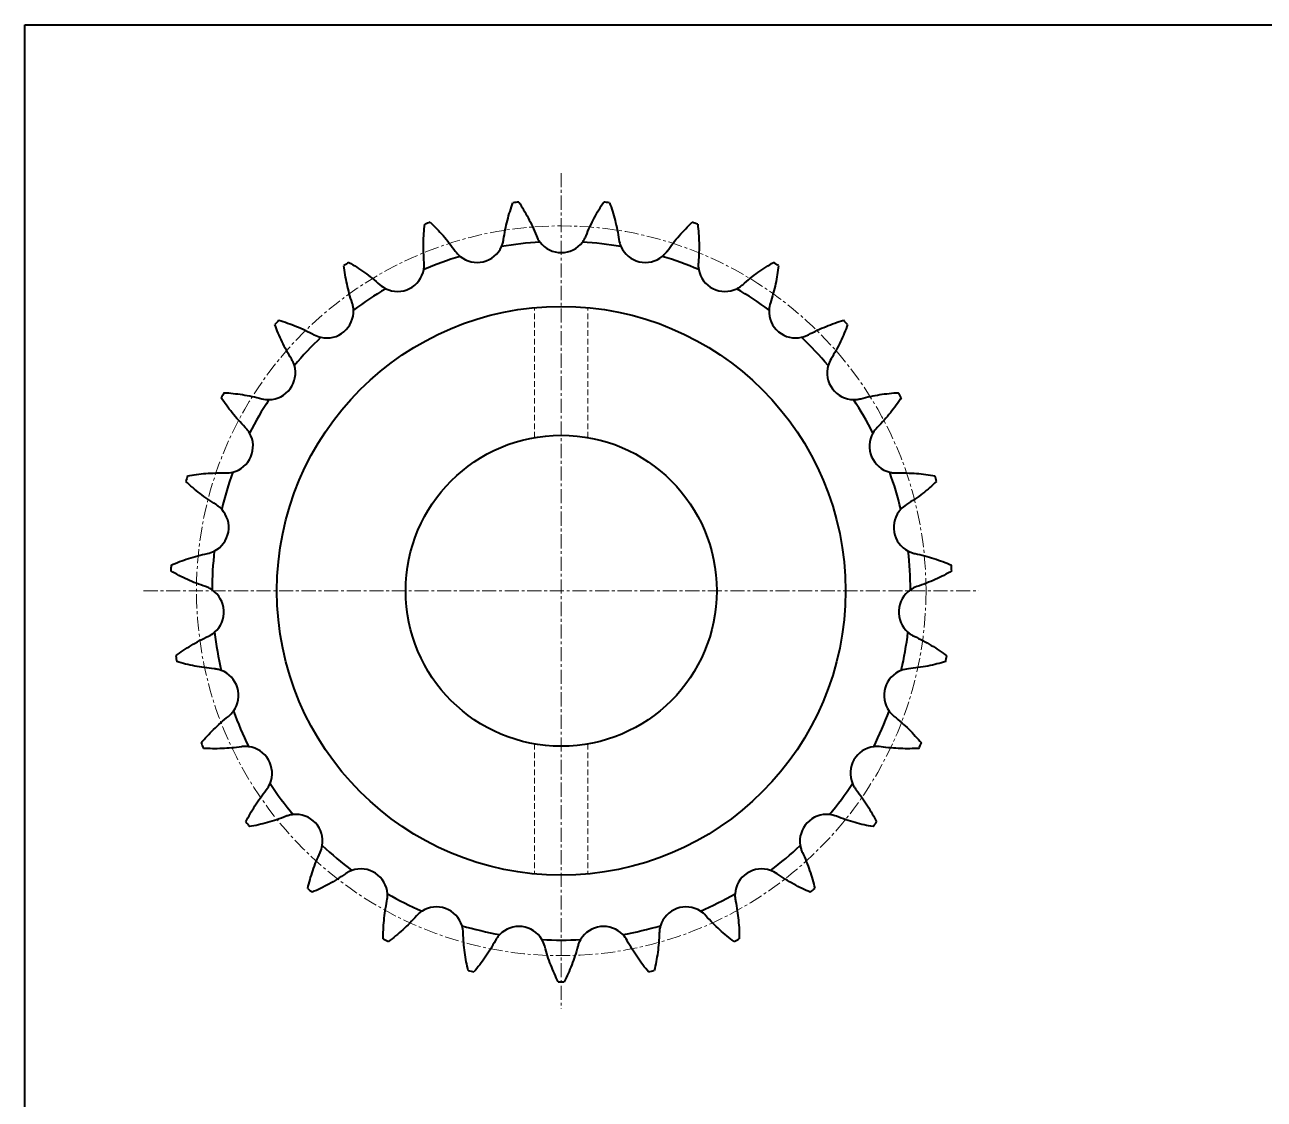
# Model space of a CAD drawing. Header units: millimetres. Extents: x -11382 to 23553, y -372 to 10786.
# Drawn here: x -657.9 to -378.9, y 2611.2 to 2852.9 of the extents above; entities that cross this region are included whole.
import ezdxf

# ---------------------------------------------------------------- set-up
doc = ezdxf.new("R2010")
doc.units = ezdxf.units.MM
doc.header["$LTSCALE"] = 0.2
doc.linetypes.add('CENTER', pattern=[50.8, 31.75, -6.35, 6.35, -6.35])
doc.linetypes.add('HIDDEN', pattern=[9.525, 6.35, -3.175])
for name, color, linetype, lineweight in [('đướng nét đứt', 4, 'HIDDEN', 20), ('đường bao thấy', 7, 'Continuous', 40), ('đường nét tâm', 137, 'CENTER', 15)]:
    doc.layers.add(name, color=color, linetype=linetype, lineweight=lineweight)

msp = doc.modelspace()

# ---------------------------------------------------------------- linework, layer by layer
at = {"layer": 'đướng nét đứt'}
for p, q in [((-543.152, 2760.067), (-543.152, 2789.303)), ((-531.152, 2760.067), (-531.152, 2789.303)), ((-543.152, 2691.103), (-543.152, 2661.867)), ((-531.152, 2691.103), (-531.152, 2661.867))]:
    msp.add_line(p, q, dxfattribs=at)
at = {"layer": 'đường bao thấy'}
msp.add_lwpolyline([(-657.909, 2852.942), (73.534, 2852.942), (73.534, 2369.406), (-657.909, 2369.406)], close=True, dxfattribs=at)
for radius in [64, 35]:
    msp.add_circle((-537.152, 2725.585), radius, dxfattribs=at)
for centre, radius, start, end in [((-537.152, 2725.585), 87.998, 96.23567, 97.09766), ((-537.152, 2725.585), 87.998, 82.90234, 83.76433), ((-537.152, 2725.585), 87.998, 109.56901, 110.43099), ((-537.152, 2725.585), 87.998, 69.56901, 70.43099), ((-537.152, 2725.585), 78.605, 93.48853, 99.8448), ((-537.152, 2807.691), 6.015, 217.32207, 322.67793), ((-537.152, 2725.585), 78.605, 80.1552, 86.51147), ((-556.087, 2805.478), 6.015, 230.6554, 336.01126), ((-518.217, 2805.478), 6.015, 203.98874, 309.3446), ((-537.152, 2725.585), 87.998, 122.90234, 123.76433), ((-537.152, 2725.585), 78.605, 106.82186, 113.17814), ((-537.152, 2725.585), 78.605, 66.82186, 73.17814), ((-537.152, 2725.585), 87.998, 56.23567, 57.09766), ((-574.001, 2798.958), 6.015, 243.98874, 349.3446), ((-500.303, 2798.958), 6.015, 190.6554, 296.01126), ((-537.152, 2725.585), 78.605, 120.1552, 126.51147), ((-537.152, 2725.585), 78.605, 53.48853, 59.8448), ((-589.929, 2788.482), 6.015, 257.32207, 2.67793), ((-484.375, 2788.482), 6.015, 177.32207, 282.67793), ((-537.152, 2725.585), 87.998, 136.23567, 137.09766), ((-537.152, 2725.585), 87.998, 42.90234, 43.76433), ((-537.152, 2725.585), 78.605, 133.48853, 139.8448), ((-537.152, 2725.585), 78.605, 40.1552, 46.51147), ((-603.011, 2774.615), 6.015, 270.6554, 16.01126), ((-471.293, 2774.615), 6.015, 163.98874, 269.3446), ((-537.152, 2725.585), 87.998, 149.56901, 150.43099), ((-537.152, 2725.585), 78.605, 146.82186, 153.17814), ((-537.152, 2725.585), 78.605, 26.82186, 33.17814), ((-537.152, 2725.585), 87.998, 29.56901, 30.43099), ((-612.543, 2758.105), 6.015, 283.98874, 29.3446), ((-461.761, 2758.105), 6.015, 150.6554, 256.01126), ((-537.152, 2725.585), 87.998, 162.90234, 163.76433), ((-537.152, 2725.585), 78.605, 160.1552, 166.51147), ((-537.152, 2725.585), 78.605, 13.48853, 19.8448), ((-537.152, 2725.585), 87.998, 16.23567, 17.09766), ((-618.01, 2739.843), 6.015, 297.32207, 42.67793), ((-456.293, 2739.843), 6.015, 137.32207, 242.67793), ((-537.152, 2725.585), 78.605, 173.48853, 179.8448), ((-537.152, 2725.585), 78.605, 0.1552, 6.51147), ((-537.152, 2725.585), 87.998, 176.23567, 177.09766), ((-537.152, 2725.585), 87.998, 2.90234, 3.76433), ((-619.119, 2720.811), 6.015, 310.6554, 56.01126), ((-455.185, 2720.811), 6.015, 123.98874, 229.3446), ((-537.152, 2725.585), 78.605, 186.82186, 193.17814), ((-537.152, 2725.585), 78.605, 346.82186, 353.17814), ((-537.152, 2725.585), 87.998, 189.56901, 190.43099), ((-537.152, 2725.585), 87.998, 349.56901, 350.43099), ((-615.808, 2702.037), 6.015, 323.98874, 69.3446), ((-458.495, 2702.037), 6.015, 110.6554, 216.01126), ((-537.152, 2725.585), 78.605, 200.1552, 206.51147), ((-537.152, 2725.585), 78.605, 333.48853, 339.8448), ((-537.152, 2725.585), 87.998, 202.90234, 203.76433), ((-608.258, 2684.532), 6.015, 337.32207, 82.67793), ((-466.046, 2684.532), 6.015, 97.32207, 202.67793), ((-537.152, 2725.585), 87.998, 336.23567, 337.09766), ((-537.152, 2725.585), 78.605, 213.48853, 219.8448), ((-537.152, 2725.585), 78.605, 320.1552, 326.51147), ((-537.152, 2725.585), 87.998, 216.23567, 217.09766), ((-596.874, 2669.241), 6.015, 350.6554, 96.01126), ((-477.43, 2669.241), 6.015, 83.98874, 189.3446), ((-537.152, 2725.585), 87.998, 322.90234, 323.76433), ((-537.152, 2725.585), 78.605, 226.82186, 233.17814), ((-537.152, 2725.585), 78.605, 306.82186, 313.17814), ((-582.27, 2656.987), 6.015, 3.98874, 109.3446), ((-492.034, 2656.987), 6.015, 70.6554, 176.01126), ((-537.152, 2725.585), 87.998, 229.56901, 230.43099), ((-537.152, 2725.585), 78.605, 240.1552, 246.51147), ((-537.152, 2725.585), 78.605, 293.48853, 299.8448), ((-537.152, 2725.585), 87.998, 309.56901, 310.43099), ((-565.234, 2648.431), 6.015, 17.32207, 122.67793), ((-509.07, 2648.431), 6.015, 57.32207, 162.67793), ((-537.152, 2725.585), 78.605, 253.48853, 259.8448), ((-546.684, 2644.034), 6.015, 30.6554, 136.01126), ((-527.62, 2644.034), 6.015, 43.98874, 149.3446), ((-537.152, 2725.585), 78.605, 280.1552, 286.51147), ((-537.152, 2725.585), 87.998, 242.90234, 243.76433), ((-537.152, 2725.585), 78.605, 266.82186, 273.17814), ((-537.152, 2725.585), 87.998, 296.23567, 297.09766), ((-537.152, 2725.585), 87.998, 256.23567, 257.09766), ((-537.152, 2725.585), 87.998, 282.90234, 283.76433), ((-537.152, 2725.585), 87.998, 269.56901, 270.43099)]:
    msp.add_arc(centre, radius, start, end, dxfattribs=at)
for points, knots in [([(-550.136, 2804.606), (-549.918, 2806.094), (-549.625, 2807.528), (-549.091, 2809.607), (-548.897, 2810.288), (-548.479, 2811.626), (-548.257, 2812.277), (-548.025, 2812.908)], [0, 0, 0, 0, 0.5, 0.5, 0.75, 0.75, 1, 1, 1, 1]), ([(-546.71, 2813.062), (-545.967, 2811.941), (-545.257, 2810.751), (-544.257, 2808.853), (-543.934, 2808.201), (-543.314, 2806.856), (-543.019, 2806.169), (-542.741, 2805.47)], [0, 0, 0, 0, 0.5, 0.5, 0.75, 0.75, 1, 1, 1, 1]), ([(-531.562, 2805.47), (-531.007, 2806.868), (-530.392, 2808.196), (-529.393, 2810.096), (-529.047, 2810.713), (-528.332, 2811.919), (-527.965, 2812.501), (-527.594, 2813.062)], [0, 0, 0, 0, 0.5, 0.5, 0.75, 0.75, 1, 1, 1, 1]), ([(-526.279, 2812.908), (-525.815, 2811.646), (-525.398, 2810.324), (-524.862, 2808.247), (-524.699, 2807.538), (-524.406, 2806.086), (-524.277, 2805.35), (-524.168, 2804.606)], [0, 0, 0, 0, 0.5, 0.5, 0.75, 0.75, 1, 1, 1, 1]), ([(-568.009, 2799.482), (-568.14, 2800.98), (-568.187, 2802.443), (-568.146, 2804.589), (-568.114, 2805.296), (-568.016, 2806.694), (-567.95, 2807.379), (-567.87, 2808.047)], [0, 0, 0, 0, 0.5, 0.5, 0.75, 0.75, 1, 1, 1, 1]), ([(-566.626, 2808.5), (-565.645, 2807.58), (-564.679, 2806.586), (-563.268, 2804.97), (-562.804, 2804.41), (-561.89, 2803.244), (-561.445, 2802.644), (-561.014, 2802.028)], [0, 0, 0, 0, 0.5, 0.5, 0.75, 0.75, 1, 1, 1, 1]), ([(-513.29, 2802.028), (-512.427, 2803.26), (-511.522, 2804.41), (-510.112, 2806.028), (-509.633, 2806.55), (-508.659, 2807.557), (-508.169, 2808.04), (-507.678, 2808.5)], [0, 0, 0, 0, 0.5, 0.5, 0.75, 0.75, 1, 1, 1, 1]), ([(-506.434, 2808.047), (-506.273, 2806.712), (-506.172, 2805.33), (-506.131, 2803.184), (-506.135, 2802.457), (-506.184, 2800.977), (-506.229, 2800.23), (-506.294, 2799.482)], [0, 0, 0, 0, 0.5, 0.5, 0.75, 0.75, 1, 1, 1, 1]), ([(-550.592, 2803.032), (-550.481, 2803.282), (-550.387, 2803.538), (-550.235, 2804.063), (-550.176, 2804.333), (-550.136, 2804.606)], [0, 0, 0, 0, 0.5, 0.5, 1, 1, 1, 1]), ([(-532.369, 2804.044), (-532.203, 2804.261), (-532.053, 2804.489), (-531.784, 2804.964), (-531.664, 2805.214), (-531.562, 2805.47)], [0, 0, 0, 0, 0.5, 0.5, 1, 1, 1, 1]), ([(-514.404, 2800.826), (-514.193, 2801), (-513.994, 2801.186), (-513.622, 2801.587), (-513.448, 2801.802), (-513.29, 2802.028)], [0, 0, 0, 0, 0.5, 0.5, 1, 1, 1, 1]), ([(-584.219, 2790.374), (-584.692, 2791.802), (-585.075, 2793.214), (-585.53, 2795.312), (-585.662, 2796.007), (-585.889, 2797.39), (-585.983, 2798.072), (-586.059, 2798.74)], [0, 0, 0, 0, 0.5, 0.5, 0.75, 0.75, 1, 1, 1, 1]), ([(-584.953, 2799.468), (-583.786, 2798.799), (-582.617, 2798.055), (-580.871, 2796.807), (-580.291, 2796.369), (-579.133, 2795.446), (-578.561, 2794.964), (-577.999, 2794.464)], [0, 0, 0, 0, 0.5, 0.5, 0.75, 0.75, 1, 1, 1, 1]), ([(-568.09, 2797.845), (-568.04, 2798.114), (-568.008, 2798.384), (-567.98, 2798.93), (-567.985, 2799.207), (-568.009, 2799.482)], [0, 0, 0, 0, 0.5, 0.5, 1, 1, 1, 1]), ([(-496.304, 2794.464), (-495.181, 2795.465), (-494.035, 2796.375), (-492.29, 2797.624), (-491.703, 2798.021), (-490.523, 2798.777), (-489.935, 2799.133), (-489.351, 2799.468)], [0, 0, 0, 0, 0.5, 0.5, 0.75, 0.75, 1, 1, 1, 1]), ([(-488.245, 2798.74), (-488.396, 2797.404), (-488.617, 2796.036), (-489.071, 2793.939), (-489.243, 2793.232), (-489.632, 2791.803), (-489.848, 2791.087), (-490.084, 2790.374)], [0, 0, 0, 0, 0.5, 0.5, 0.75, 0.75, 1, 1, 1, 1]), ([(-497.665, 2793.552), (-497.42, 2793.672), (-497.183, 2793.808), (-496.729, 2794.112), (-496.511, 2794.281), (-496.304, 2794.464)], [0, 0, 0, 0, 0.5, 0.5, 1, 1, 1, 1]), ([(-583.921, 2788.763), (-583.933, 2789.036), (-583.964, 2789.306), (-584.064, 2789.844), (-584.132, 2790.112), (-584.219, 2790.374)], [0, 0, 0, 0, 0.5, 0.5, 1, 1, 1, 1]), ([(-597.892, 2777.773), (-598.682, 2779.053), (-599.379, 2780.339), (-600.306, 2782.275), (-600.595, 2782.921), (-601.135, 2784.215), (-601.384, 2784.856), (-601.611, 2785.489)], [0, 0, 0, 0, 0.5, 0.5, 0.75, 0.75, 1, 1, 1, 1]), ([(-600.703, 2786.452), (-599.413, 2786.071), (-598.104, 2785.616), (-596.118, 2784.805), (-595.452, 2784.513), (-594.112, 2783.881), (-593.445, 2783.544), (-592.783, 2783.188)], [0, 0, 0, 0, 0.5, 0.5, 0.75, 0.75, 1, 1, 1, 1]), ([(-481.521, 2783.188), (-480.197, 2783.902), (-478.872, 2784.523), (-476.885, 2785.336), (-476.224, 2785.587), (-474.901, 2786.051), (-474.246, 2786.262), (-473.601, 2786.452)], [0, 0, 0, 0, 0.5, 0.5, 0.75, 0.75, 1, 1, 1, 1]), ([(-472.692, 2785.489), (-473.148, 2784.224), (-473.678, 2782.944), (-474.604, 2781.008), (-474.934, 2780.36), (-475.642, 2779.059), (-476.017, 2778.412), (-476.412, 2777.773)], [0, 0, 0, 0, 0.5, 0.5, 0.75, 0.75, 1, 1, 1, 1]), ([(-483.055, 2782.614), (-482.789, 2782.674), (-482.528, 2782.752), (-482.016, 2782.943), (-481.764, 2783.057), (-481.521, 2783.188)], [0, 0, 0, 0, 0.5, 0.5, 1, 1, 1, 1]), ([(-597.23, 2776.274), (-597.305, 2776.537), (-597.398, 2776.793), (-597.618, 2777.293), (-597.747, 2777.538), (-597.892, 2777.773)], [0, 0, 0, 0, 0.5, 0.5, 1, 1, 1, 1]), ([(-608.29, 2762.358), (-609.354, 2763.422), (-610.329, 2764.513), (-611.678, 2766.183), (-612.108, 2766.745), (-612.931, 2767.879), (-613.321, 2768.446), (-613.689, 2769.009)], [0, 0, 0, 0, 0.5, 0.5, 0.75, 0.75, 1, 1, 1, 1]), ([(-613.027, 2770.156), (-611.684, 2770.082), (-610.305, 2769.941), (-608.185, 2769.61), (-607.47, 2769.479), (-606.021, 2769.174), (-605.294, 2769), (-604.568, 2768.806)], [0, 0, 0, 0, 0.5, 0.5, 0.75, 0.75, 1, 1, 1, 1]), ([(-471.362, 2768.601), (-471.089, 2768.598), (-470.816, 2768.613), (-470.274, 2768.681), (-470.003, 2768.734), (-469.736, 2768.806)], [0, 0, 0, 0, 0.5, 0.5, 1, 1, 1, 1]), ([(-469.736, 2768.806), (-468.283, 2769.195), (-466.851, 2769.494), (-464.73, 2769.827), (-464.028, 2769.919), (-462.635, 2770.065), (-461.949, 2770.119), (-461.277, 2770.156)], [0, 0, 0, 0, 0.5, 0.5, 0.75, 0.75, 1, 1, 1, 1]), ([(-460.615, 2769.009), (-461.35, 2767.883), (-462.161, 2766.76), (-463.508, 2765.089), (-463.979, 2764.535), (-464.968, 2763.433), (-465.482, 2762.89), (-466.014, 2762.358)], [0, 0, 0, 0, 0.5, 0.5, 0.75, 0.75, 1, 1, 1, 1]), ([(-607.3, 2761.053), (-607.434, 2761.291), (-607.583, 2761.519), (-607.913, 2761.955), (-608.095, 2762.163), (-608.29, 2762.358)], [0, 0, 0, 0, 0.5, 0.5, 1, 1, 1, 1]), ([(-621.26, 2751.456), (-619.937, 2751.694), (-618.563, 2751.875), (-616.424, 2752.042), (-615.697, 2752.08), (-614.217, 2752.117), (-613.469, 2752.115), (-612.718, 2752.093)], [0, 0, 0, 0, 0.5, 0.5, 0.75, 0.75, 1, 1, 1, 1]), ([(-463.215, 2752.269), (-462.95, 2752.203), (-462.682, 2752.156), (-462.138, 2752.097), (-461.862, 2752.085), (-461.586, 2752.093)], [0, 0, 0, 0, 0.5, 0.5, 1, 1, 1, 1]), ([(-461.586, 2752.093), (-460.082, 2752.137), (-458.619, 2752.098), (-456.48, 2751.933), (-455.775, 2751.86), (-454.385, 2751.681), (-453.705, 2751.576), (-453.043, 2751.456)], [0, 0, 0, 0, 0.5, 0.5, 0.75, 0.75, 1, 1, 1, 1]), ([(-614.853, 2744.962), (-616.133, 2745.751), (-617.334, 2746.588), (-619.031, 2747.902), (-619.579, 2748.349), (-620.642, 2749.263), (-621.152, 2749.725), (-621.64, 2750.188)], [0, 0, 0, 0, 0.5, 0.5, 0.75, 0.75, 1, 1, 1, 1]), ([(-452.664, 2750.188), (-453.638, 2749.262), (-454.687, 2748.356), (-456.383, 2747.041), (-456.969, 2746.61), (-458.186, 2745.766), (-458.811, 2745.356), (-459.451, 2744.962)], [0, 0, 0, 0, 0.5, 0.5, 0.75, 0.75, 1, 1, 1, 1]), ([(-613.589, 2743.92), (-613.774, 2744.12), (-613.972, 2744.308), (-614.393, 2744.656), (-614.618, 2744.817), (-614.853, 2744.962)], [0, 0, 0, 0, 0.5, 0.5, 1, 1, 1, 1]), ([(-459.054, 2734.499), (-458.811, 2734.374), (-458.561, 2734.265), (-458.046, 2734.083), (-457.78, 2734.008), (-457.51, 2733.952)], [0, 0, 0, 0, 0.5, 0.5, 1, 1, 1, 1]), ([(-624.96, 2731.362), (-623.727, 2731.899), (-622.431, 2732.392), (-620.388, 2733.047), (-619.69, 2733.252), (-618.258, 2733.629), (-617.53, 2733.8), (-616.794, 2733.952)], [0, 0, 0, 0, 0.5, 0.5, 0.75, 0.75, 1, 1, 1, 1]), ([(-457.51, 2733.952), (-456.036, 2733.648), (-454.622, 2733.273), (-452.578, 2732.619), (-451.909, 2732.385), (-450.598, 2731.89), (-449.961, 2731.631), (-449.344, 2731.362)], [0, 0, 0, 0, 0.5, 0.5, 0.75, 0.75, 1, 1, 1, 1]), ([(-617.227, 2726.52), (-618.655, 2726.993), (-620.016, 2727.53), (-621.971, 2728.417), (-622.607, 2728.727), (-623.852, 2729.37), (-624.455, 2729.702), (-625.037, 2730.041)], [0, 0, 0, 0, 0.5, 0.5, 0.75, 0.75, 1, 1, 1, 1]), ([(-449.267, 2730.041), (-450.429, 2729.364), (-451.659, 2728.724), (-453.612, 2727.836), (-454.282, 2727.552), (-455.66, 2727.011), (-456.363, 2726.757), (-457.077, 2726.52)], [0, 0, 0, 0, 0.5, 0.5, 0.75, 0.75, 1, 1, 1, 1]), ([(-615.757, 2725.798), (-615.983, 2725.951), (-616.219, 2726.087), (-616.709, 2726.328), (-616.965, 2726.433), (-617.227, 2726.52)], [0, 0, 0, 0, 0.5, 0.5, 1, 1, 1, 1]), ([(-623.925, 2710.957), (-622.849, 2711.763), (-621.702, 2712.542), (-619.865, 2713.651), (-619.233, 2714.01), (-617.927, 2714.708), (-617.258, 2715.042), (-616.577, 2715.36)], [0, 0, 0, 0, 0.5, 0.5, 0.75, 0.75, 1, 1, 1, 1]), ([(-459.103, 2716.248), (-458.896, 2716.07), (-458.678, 2715.907), (-458.219, 2715.611), (-457.977, 2715.477), (-457.727, 2715.36)], [0, 0, 0, 0, 0.5, 0.5, 1, 1, 1, 1]), ([(-457.727, 2715.36), (-456.363, 2714.724), (-455.074, 2714.033), (-453.235, 2712.925), (-452.639, 2712.544), (-451.477, 2711.76), (-450.917, 2711.36), (-450.379, 2710.957)], [0, 0, 0, 0, 0.5, 0.5, 0.75, 0.75, 1, 1, 1, 1]), ([(-615.284, 2708.028), (-616.783, 2708.16), (-618.231, 2708.368), (-620.338, 2708.78), (-621.029, 2708.935), (-622.388, 2709.274), (-623.051, 2709.458), (-623.695, 2709.653)], [0, 0, 0, 0, 0.5, 0.5, 0.75, 0.75, 1, 1, 1, 1]), ([(-450.609, 2709.653), (-451.895, 2709.263), (-453.239, 2708.924), (-455.345, 2708.51), (-456.062, 2708.388), (-457.528, 2708.179), (-458.271, 2708.094), (-459.019, 2708.028)], [0, 0, 0, 0, 0.5, 0.5, 0.75, 0.75, 1, 1, 1, 1]), ([(-613.687, 2707.665), (-613.942, 2707.761), (-614.203, 2707.84), (-614.736, 2707.961), (-615.009, 2708.004), (-615.284, 2708.028)], [0, 0, 0, 0, 0.5, 0.5, 1, 1, 1, 1]), ([(-463.36, 2698.501), (-463.2, 2698.28), (-463.025, 2698.071), (-462.647, 2697.676), (-462.442, 2697.49), (-462.226, 2697.319)], [0, 0, 0, 0, 0.5, 0.5, 1, 1, 1, 1]), ([(-618.213, 2691.34), (-617.352, 2692.373), (-616.415, 2693.395), (-614.884, 2694.897), (-614.352, 2695.393), (-613.241, 2696.373), (-612.668, 2696.853), (-612.078, 2697.319)], [0, 0, 0, 0, 0.5, 0.5, 0.75, 0.75, 1, 1, 1, 1]), ([(-462.226, 2697.319), (-461.046, 2696.386), (-459.95, 2695.416), (-458.417, 2693.914), (-457.924, 2693.405), (-456.975, 2692.375), (-456.522, 2691.857), (-456.091, 2691.34)], [0, 0, 0, 0, 0.5, 0.5, 0.75, 0.75, 1, 1, 1, 1]), ([(-609.129, 2690.483), (-610.618, 2690.265), (-612.075, 2690.134), (-614.22, 2690.049), (-614.928, 2690.04), (-616.329, 2690.057), (-617.017, 2690.083), (-617.688, 2690.124)], [0, 0, 0, 0, 0.5, 0.5, 0.75, 0.75, 1, 1, 1, 1]), ([(-607.491, 2690.498), (-607.762, 2690.532), (-608.034, 2690.549), (-608.581, 2690.544), (-608.856, 2690.523), (-609.129, 2690.483)], [0, 0, 0, 0, 0.5, 0.5, 1, 1, 1, 1]), ([(-456.616, 2690.124), (-457.958, 2690.041), (-459.343, 2690.021), (-461.488, 2690.104), (-462.213, 2690.151), (-463.688, 2690.286), (-464.431, 2690.374), (-465.174, 2690.483)], [0, 0, 0, 0, 0.5, 0.5, 0.75, 0.75, 1, 1, 1, 1]), ([(-471.596, 2682.213), (-471.49, 2681.961), (-471.368, 2681.717), (-471.091, 2681.246), (-470.935, 2681.018), (-470.764, 2680.802)], [0, 0, 0, 0, 0.5, 0.5, 1, 1, 1, 1]), ([(-608.13, 2673.569), (-607.531, 2674.773), (-606.855, 2675.983), (-605.711, 2677.798), (-605.308, 2678.403), (-604.453, 2679.613), (-604.006, 2680.212), (-603.54, 2680.802)], [0, 0, 0, 0, 0.5, 0.5, 0.75, 0.75, 1, 1, 1, 1]), ([(-470.764, 2680.802), (-469.831, 2679.622), (-468.989, 2678.425), (-467.843, 2676.61), (-467.481, 2676.002), (-466.795, 2674.78), (-466.474, 2674.171), (-466.174, 2673.569)], [0, 0, 0, 0, 0.5, 0.5, 0.75, 0.75, 1, 1, 1, 1]), ([(-599.094, 2674.83), (-600.492, 2674.275), (-601.88, 2673.811), (-603.947, 2673.234), (-604.634, 2673.062), (-606.001, 2672.755), (-606.677, 2672.622), (-607.34, 2672.507)], [0, 0, 0, 0, 0.5, 0.5, 0.75, 0.75, 1, 1, 1, 1]), ([(-597.503, 2675.222), (-597.775, 2675.193), (-598.043, 2675.147), (-598.574, 2675.016), (-598.838, 2674.932), (-599.094, 2674.83)], [0, 0, 0, 0, 0.5, 0.5, 1, 1, 1, 1]), ([(-466.964, 2672.507), (-468.289, 2672.736), (-469.642, 2673.036), (-471.71, 2673.611), (-472.405, 2673.824), (-473.809, 2674.296), (-474.511, 2674.553), (-475.21, 2674.83)], [0, 0, 0, 0, 0.5, 0.5, 0.75, 0.75, 1, 1, 1, 1]), ([(-483.365, 2668.264), (-483.321, 2667.994), (-483.258, 2667.729), (-483.097, 2667.207), (-482.998, 2666.949), (-482.881, 2666.699)], [0, 0, 0, 0, 0.5, 0.5, 1, 1, 1, 1]), ([(-594.221, 2658.602), (-593.915, 2659.912), (-593.537, 2661.245), (-592.843, 2663.275), (-592.59, 2663.957), (-592.037, 2665.331), (-591.74, 2666.018), (-591.422, 2666.699)], [0, 0, 0, 0, 0.5, 0.5, 0.75, 0.75, 1, 1, 1, 1]), ([(-482.881, 2666.699), (-482.245, 2665.335), (-481.702, 2663.977), (-481.006, 2661.946), (-480.794, 2661.271), (-480.408, 2659.924), (-480.236, 2659.257), (-480.083, 2658.602)], [0, 0, 0, 0, 0.5, 0.5, 0.75, 0.75, 1, 1, 1, 1]), ([(-585.72, 2661.913), (-586.952, 2661.051), (-588.195, 2660.279), (-590.074, 2659.241), (-590.702, 2658.915), (-591.962, 2658.301), (-592.588, 2658.016), (-593.207, 2657.751)], [0, 0, 0, 0, 0.5, 0.5, 0.75, 0.75, 1, 1, 1, 1]), ([(-584.262, 2662.662), (-584.52, 2662.571), (-584.77, 2662.464), (-585.257, 2662.214), (-585.494, 2662.072), (-585.72, 2661.913)], [0, 0, 0, 0, 0.5, 0.5, 1, 1, 1, 1]), ([(-481.097, 2657.751), (-482.333, 2658.28), (-483.581, 2658.884), (-485.46, 2659.92), (-486.087, 2660.288), (-487.345, 2661.07), (-487.968, 2661.482), (-488.584, 2661.913)], [0, 0, 0, 0, 0.5, 0.5, 0.75, 0.75, 1, 1, 1, 1]), ([(-498.034, 2657.405), (-498.053, 2657.133), (-498.053, 2656.86), (-498.017, 2656.315), (-497.98, 2656.041), (-497.924, 2655.77)], [0, 0, 0, 0, 0.5, 0.5, 1, 1, 1, 1]), ([(-577.236, 2647.247), (-577.24, 2648.591), (-577.18, 2649.976), (-576.972, 2652.112), (-576.883, 2652.834), (-576.663, 2654.298), (-576.531, 2655.034), (-576.379, 2655.77)], [0, 0, 0, 0, 0.5, 0.5, 0.75, 0.75, 1, 1, 1, 1]), ([(-568.481, 2653.493), (-568.711, 2653.346), (-568.93, 2653.183), (-569.346, 2652.829), (-569.543, 2652.635), (-569.727, 2652.429)], [0, 0, 0, 0, 0.5, 0.5, 1, 1, 1, 1]), ([(-497.924, 2655.77), (-497.62, 2654.297), (-497.404, 2652.85), (-497.195, 2650.714), (-497.145, 2650.007), (-497.08, 2648.608), (-497.066, 2647.92), (-497.068, 2647.247)], [0, 0, 0, 0, 0.5, 0.5, 0.75, 0.75, 1, 1, 1, 1]), ([(-569.727, 2652.429), (-570.727, 2651.305), (-571.759, 2650.268), (-573.348, 2648.825), (-573.884, 2648.363), (-574.968, 2647.475), (-575.511, 2647.053), (-576.052, 2646.653)], [0, 0, 0, 0, 0.5, 0.5, 0.75, 0.75, 1, 1, 1, 1]), ([(-498.251, 2646.653), (-499.333, 2647.452), (-500.407, 2648.327), (-501.996, 2649.769), (-502.522, 2650.271), (-503.565, 2651.323), (-504.077, 2651.868), (-504.577, 2652.429)], [0, 0, 0, 0, 0.5, 0.5, 0.75, 0.75, 1, 1, 1, 1]), ([(-558.089, 2640.114), (-558.404, 2641.422), (-558.664, 2642.783), (-558.955, 2644.909), (-559.035, 2645.632), (-559.158, 2647.108), (-559.2, 2647.854), (-559.222, 2648.606)], [0, 0, 0, 0, 0.5, 0.5, 0.75, 0.75, 1, 1, 1, 1]), ([(-551.011, 2648.211), (-551.201, 2648.015), (-551.376, 2647.807), (-551.699, 2647.365), (-551.847, 2647.132), (-551.978, 2646.889)], [0, 0, 0, 0, 0.5, 0.5, 1, 1, 1, 1]), ([(-515.082, 2648.606), (-515.126, 2647.102), (-515.25, 2645.644), (-515.539, 2643.517), (-515.653, 2642.818), (-515.912, 2641.441), (-516.057, 2640.769), (-516.215, 2640.114)], [0, 0, 0, 0, 0.5, 0.5, 0.75, 0.75, 1, 1, 1, 1]), ([(-514.812, 2650.221), (-514.893, 2649.961), (-514.956, 2649.696), (-515.047, 2649.157), (-515.074, 2648.881), (-515.082, 2648.606)], [0, 0, 0, 0, 0.5, 0.5, 1, 1, 1, 1]), ([(-551.978, 2646.889), (-552.692, 2645.565), (-553.457, 2644.317), (-554.67, 2642.547), (-555.085, 2641.973), (-555.935, 2640.859), (-556.367, 2640.323), (-556.801, 2639.809)], [0, 0, 0, 0, 0.5, 0.5, 0.75, 0.75, 1, 1, 1, 1]), ([(-537.814, 2637.59), (-538.421, 2638.789), (-538.989, 2640.054), (-539.762, 2642.056), (-540.006, 2642.741), (-540.466, 2644.148), (-540.68, 2644.865), (-540.874, 2645.591)], [0, 0, 0, 0, 0.5, 0.5, 0.75, 0.75, 1, 1, 1, 1]), ([(-533.43, 2645.591), (-533.819, 2644.138), (-534.276, 2642.748), (-535.048, 2640.745), (-535.319, 2640.091), (-535.89, 2638.811), (-536.186, 2638.19), (-536.49, 2637.59)], [0, 0, 0, 0, 0.5, 0.5, 0.75, 0.75, 1, 1, 1, 1]), ([(-532.794, 2647.101), (-532.933, 2646.866), (-533.056, 2646.623), (-533.268, 2646.119), (-533.358, 2645.858), (-533.43, 2645.591)], [0, 0, 0, 0, 0.5, 0.5, 1, 1, 1, 1]), ([(-517.503, 2639.809), (-518.371, 2640.836), (-519.214, 2641.936), (-520.428, 2643.705), (-520.824, 2644.315), (-521.596, 2645.579), (-521.969, 2646.227), (-522.326, 2646.889)], [0, 0, 0, 0, 0.5, 0.5, 0.75, 0.75, 1, 1, 1, 1])]:
    msp.add_open_spline(points, degree=3, knots=knots, dxfattribs=at)
for points in [[(-542.741, 2805.47), (-542.537, 2804.957), (-542.268, 2804.481), (-541.935, 2804.044)], [(-524.168, 2804.606), (-524.088, 2804.059), (-523.935, 2803.535), (-523.712, 2803.032)], [(-561.014, 2802.028), (-560.697, 2801.575), (-560.325, 2801.175), (-559.9, 2800.826)], [(-506.294, 2799.482), (-506.343, 2798.931), (-506.315, 2798.386), (-506.214, 2797.845)], [(-577.999, 2794.464), (-577.586, 2794.097), (-577.133, 2793.793), (-576.639, 2793.552)], [(-490.084, 2790.374), (-490.258, 2789.849), (-490.358, 2789.312), (-490.383, 2788.763)], [(-592.783, 2783.188), (-592.296, 2782.925), (-591.785, 2782.734), (-591.249, 2782.614)], [(-476.412, 2777.773), (-476.702, 2777.302), (-476.922, 2776.803), (-477.074, 2776.274)], [(-604.568, 2768.806), (-604.034, 2768.663), (-603.492, 2768.595), (-602.942, 2768.601)], [(-466.014, 2762.358), (-466.405, 2761.968), (-466.734, 2761.532), (-467.004, 2761.053)], [(-612.718, 2752.093), (-612.165, 2752.077), (-611.622, 2752.136), (-611.089, 2752.269)], [(-459.451, 2744.962), (-459.921, 2744.671), (-460.342, 2744.324), (-460.715, 2743.92)], [(-616.794, 2733.952), (-616.253, 2734.064), (-615.738, 2734.247), (-615.25, 2734.499)], [(-457.077, 2726.52), (-457.601, 2726.346), (-458.091, 2726.105), (-458.547, 2725.798)], [(-616.577, 2715.36), (-616.076, 2715.594), (-615.617, 2715.89), (-615.2, 2716.248)], [(-459.019, 2708.028), (-459.57, 2707.98), (-460.103, 2707.859), (-460.617, 2707.665)], [(-612.078, 2697.319), (-611.644, 2697.662), (-611.266, 2698.056), (-610.943, 2698.501)], [(-465.174, 2690.483), (-465.721, 2690.563), (-466.267, 2690.568), (-466.813, 2690.498)], [(-603.54, 2680.802), (-603.197, 2681.235), (-602.92, 2681.706), (-602.708, 2682.213)], [(-475.21, 2674.83), (-475.723, 2675.034), (-476.254, 2675.164), (-476.8, 2675.222)], [(-591.422, 2666.699), (-591.189, 2667.2), (-591.028, 2667.722), (-590.939, 2668.264)], [(-488.584, 2661.913), (-489.037, 2662.23), (-489.523, 2662.479), (-490.042, 2662.662)], [(-576.379, 2655.77), (-576.268, 2656.312), (-576.232, 2656.857), (-576.27, 2657.405)], [(-504.577, 2652.429), (-504.944, 2652.842), (-505.36, 2653.196), (-505.823, 2653.493)], [(-559.222, 2648.606), (-559.238, 2649.158), (-559.328, 2649.697), (-559.492, 2650.221)], [(-522.326, 2646.889), (-522.588, 2647.375), (-522.911, 2647.816), (-523.293, 2648.211)], [(-540.874, 2645.591), (-541.017, 2646.125), (-541.23, 2646.628), (-541.51, 2647.101)]]:
    msp.add_open_spline(points, degree=3, dxfattribs=at)
at = {"layer": 'đường nét tâm', "ltscale": 0.5}
for p, q in [((-537.152, 2819.585), (-537.152, 2631.585)), ((-631.152, 2725.585), (-443.152, 2725.585))]:
    msp.add_line(p, q, dxfattribs=at)
msp.add_circle((-537.152, 2725.585), 82.106, dxfattribs=at)

doc.saveas('drawing.dxf')
